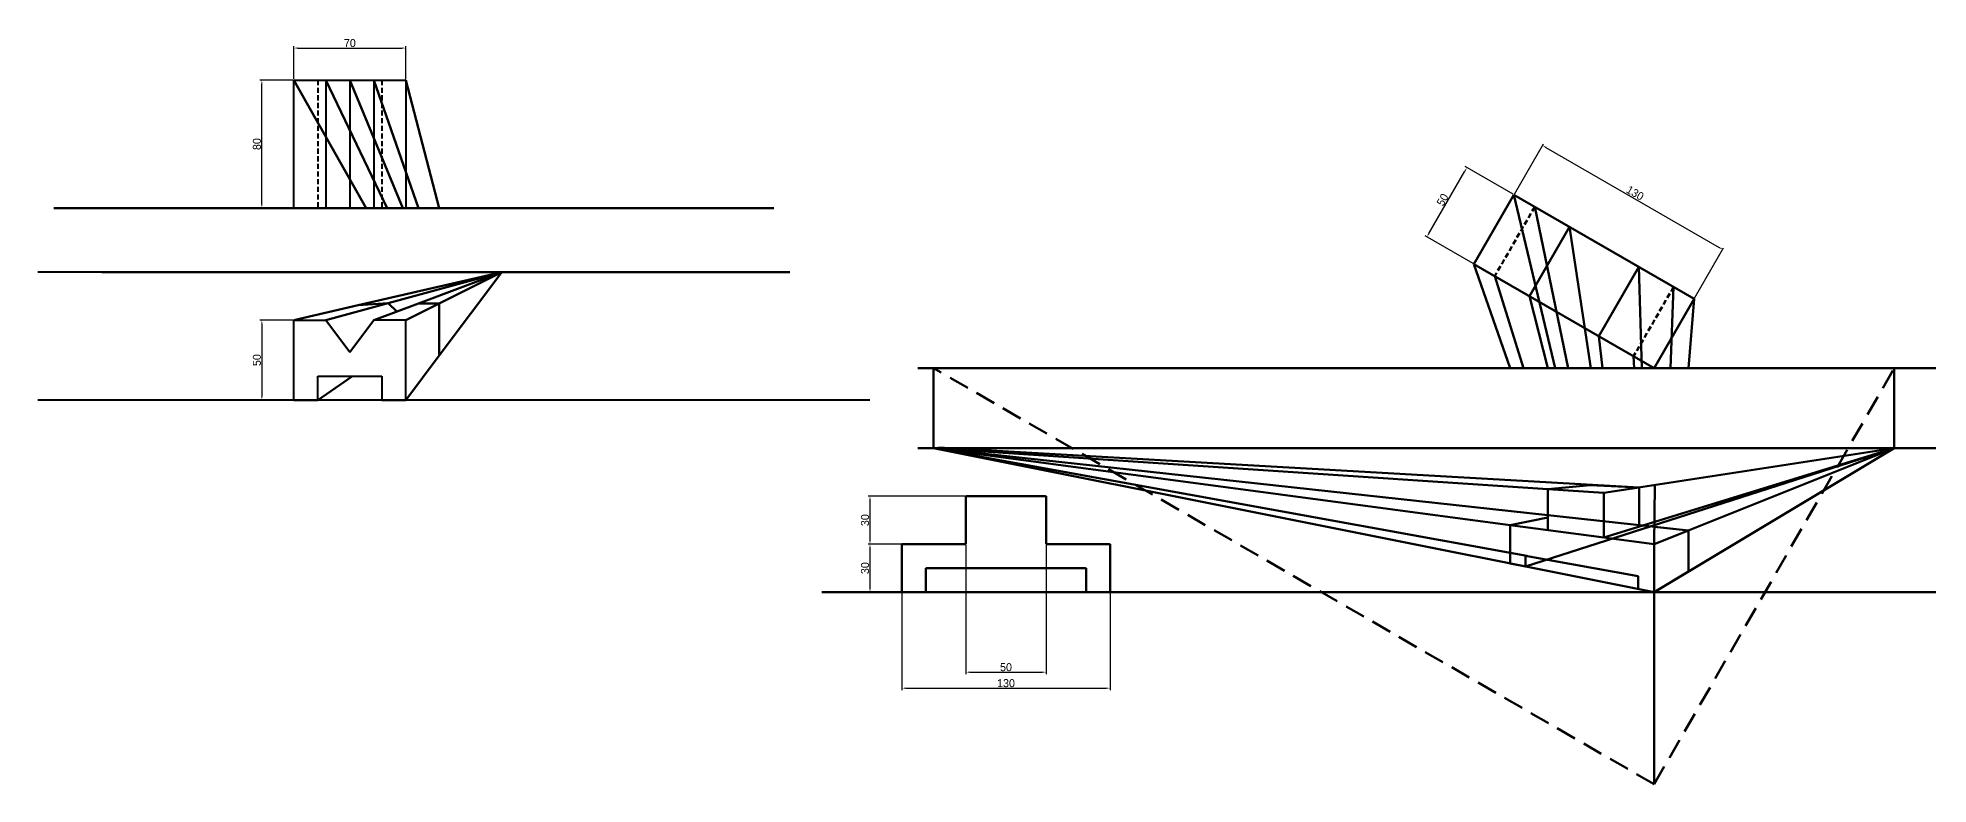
# Model space of a CAD drawing. Header units: millimetres. Extents: x 80 to 2205, y -160 to 308.
# Drawn here: x 80 to 1261, y -160 to 306 of the extents above; entities that cross this region are included whole.
import ezdxf

# ---------------------------------------------------------------- set-up
doc = ezdxf.new("R2010")
doc.units = ezdxf.units.MM
doc.header["$PDMODE"] = 34
doc.linetypes.add('HIDDEN2', pattern=[4.7625, 3.175, -1.5875])
doc.linetypes.add('HIDDENX2', pattern=[19.05, 12.7, -6.35])
doc.layers.add('Layer1', color=5, linetype='HIDDENX2', lineweight=30)
doc.layers.add('Layer3', color=1, linetype='Continuous', lineweight=40)
doc.layers.add('Layer2', color=3, linetype='Continuous')
doc.layers.add('Layer4', color=7, linetype='HIDDEN2')
doc.dimstyles.new('ISO-25', dxfattribs={"dimtxt": 5, "dimasz": 2.5, "dimexe": 1.25, "dimexo": 0.625, "dimtad": 1, "dimtxsty": 'Standard', "dimcen": 2.5, "dimadec": 0, "dimazin": 0, "dimtfac": 1, "dimtmove": 0, "dimatfit": 3, "dimfxl": 1, "dimarcsym": 0})

# ---------------------------------------------------------------- blocks, each defined once
blk = doc.blocks.new('*D2')
at = {"color": 0, "linetype": 'Continuous', "lineweight": -2, "transparency": 16777216}
for p, q in [((240, 280.6), (240, 301.2)), ((242.5, 300), (307.5, 300)), ((310, 280.6), (310, 301.2))]:
    blk.add_line(p, q, dxfattribs=at)
at = {"color": 0, "linetype": 'Continuous', "lineweight": 120, "transparency": 16777216}
for points in [[(242.5, 300.4), (242.5, 299.6), (240, 300)], [(307.5, 300.4), (307.5, 299.6), (310, 300)]]:
    blk.add_solid(points, dxfattribs=at)
at = {"layer": 'Defpoints', "color": 0, "linetype": 'Continuous', "lineweight": 120, "transparency": 16777216}
for p in [(310, 300), (240, 280), (310, 280)]:
    blk.add_point(p, dxfattribs=at)
at = {"color": 0, "linetype": 'Continuous', "lineweight": 70, "transparency": 16777216, "insert": (275, 303.1), "char_height": 5, "attachment_point": 5}
blk.add_mtext('70', dxfattribs=at)
blk = doc.blocks.new('*D3')
at = {"color": 0, "linetype": 'Continuous', "lineweight": -2, "transparency": 16777216}
for p, q in [((239.4, 130), (218.8, 130)), ((220, 127.5), (220, 82.5)), ((239.4, 80), (218.8, 80))]:
    blk.add_line(p, q, dxfattribs=at)
at = {"color": 0, "linetype": 'Continuous', "lineweight": 120, "transparency": 16777216}
for points in [[(219.6, 127.5), (220.4, 127.5), (220, 130)], [(219.6, 82.5), (220.4, 82.5), (220, 80)]]:
    blk.add_solid(points, dxfattribs=at)
at = {"layer": 'Defpoints', "color": 0, "linetype": 'Continuous', "lineweight": 120, "transparency": 16777216}
for p in [(240, 130), (220, 80), (240, 80)]:
    blk.add_point(p, dxfattribs=at)
at = {"color": 0, "linetype": 'Continuous', "lineweight": 70, "transparency": 16777216, "insert": (216.9, 105), "char_height": 5, "attachment_point": 5, "rotation": 90}
blk.add_mtext('50', dxfattribs=at)
blk = doc.blocks.new('*D9')
at = {"color": 0, "linetype": 'Continuous', "lineweight": -2, "transparency": 16777216}
for p, q in [((619.4, -10), (598.8, -10)), ((600, -12.5), (600, -37.5)), ((619.4, -40), (598.8, -40))]:
    blk.add_line(p, q, dxfattribs=at)
at = {"color": 0, "linetype": 'Continuous', "lineweight": 120, "transparency": 16777216}
for points in [[(599.6, -12.5), (600.4, -12.5), (600, -10)], [(599.6, -37.5), (600.4, -37.5), (600, -40)]]:
    blk.add_solid(points, dxfattribs=at)
at = {"layer": 'Defpoints', "color": 0, "linetype": 'Continuous', "lineweight": 120, "transparency": 16777216}
for p in [(620, -10), (600, -40), (620, -40)]:
    blk.add_point(p, dxfattribs=at)
at = {"color": 0, "linetype": 'Continuous', "lineweight": 120, "transparency": 16777216, "insert": (596.9, -25), "char_height": 5, "attachment_point": 5, "rotation": 90}
blk.add_mtext('30', dxfattribs=at)
blk = doc.blocks.new('*D10')
at = {"color": 0, "linetype": 'Continuous', "lineweight": -2, "transparency": 16777216}
for p, q in [((620, -40.6), (620, -101.2)), ((750, -40.6), (750, -101.2)), ((622.5, -100), (747.5, -100))]:
    blk.add_line(p, q, dxfattribs=at)
at = {"color": 0, "linetype": 'Continuous', "lineweight": 120, "transparency": 16777216}
for points in [[(622.5, -99.6), (622.5, -100.4), (620, -100)], [(747.5, -99.6), (747.5, -100.4), (750, -100)]]:
    blk.add_solid(points, dxfattribs=at)
at = {"layer": 'Defpoints', "color": 0, "linetype": 'Continuous', "lineweight": 120, "transparency": 16777216}
for p in [(620, -40), (750, -40), (750, -100)]:
    blk.add_point(p, dxfattribs=at)
at = {"color": 0, "linetype": 'Continuous', "lineweight": 120, "transparency": 16777216, "insert": (685, -96.9), "char_height": 5, "attachment_point": 5}
blk.add_mtext('130', dxfattribs=at)
blk = doc.blocks.new('*D11')
at = {"color": 0, "linetype": 'Continuous', "lineweight": -2, "transparency": 16777216}
for p, q in [((1001.9, 208.6), (972, 225.9)), ((949.3, 184.1), (971.8, 223.1)), ((976.9, 165.3), (947, 182.6))]:
    blk.add_line(p, q, dxfattribs=at)
at = {"color": 0, "linetype": 'Continuous', "lineweight": 120, "transparency": 16777216}
for points in [[(971.4, 223.3), (972.1, 222.9), (973, 225.3)], [(948.9, 184.3), (949.6, 183.9), (948, 182)]]:
    blk.add_solid(points, dxfattribs=at)
at = {"layer": 'Defpoints', "color": 0, "linetype": 'Continuous', "lineweight": 120, "transparency": 16777216}
for p in [(973, 225.3), (1002.4, 208.3), (977.4, 165)]:
    blk.add_point(p, dxfattribs=at)
at = {"color": 0, "linetype": 'Continuous', "lineweight": 120, "transparency": 16777216, "insert": (957.8, 205.2), "char_height": 5, "attachment_point": 5, "rotation": 60}
blk.add_mtext('50', dxfattribs=at)
blk = doc.blocks.new('*D12')
at = {"color": 0, "linetype": 'Continuous', "lineweight": -2, "transparency": 16777216}
for p, q in [((1002.7, 208.8), (1020.9, 240.2)), ((1022.4, 237.9), (1130.6, 175.4)), ((1115.3, 143.8), (1133.4, 175.2))]:
    blk.add_line(p, q, dxfattribs=at)
at = {"color": 0, "linetype": 'Continuous', "lineweight": 120, "transparency": 16777216}
for points in [[(1022.6, 238.3), (1022.2, 237.5), (1020.2, 239.2)], [(1130.9, 175.8), (1130.4, 175), (1132.8, 174.2)]]:
    blk.add_solid(points, dxfattribs=at)
at = {"layer": 'Defpoints', "color": 0, "linetype": 'Continuous', "lineweight": 120, "transparency": 16777216}
for p in [(1002.4, 208.3), (1132.8, 174.2), (1115, 143.3)]:
    blk.add_point(p, dxfattribs=at)
at = {"color": 0, "linetype": 'Continuous', "lineweight": 120, "transparency": 16777216, "insert": (1078.1, 209.4), "char_height": 5, "attachment_point": 5, "rotation": 330}
blk.add_mtext('130', dxfattribs=at)
blk = doc.blocks.new('*D14')
at = {"color": 0, "linetype": 'Continuous', "lineweight": -2, "transparency": 16777216}
for p, q in [((239.4, 280), (218.8, 280)), ((220, 202.5), (220, 277.5)), ((239.4, 200), (218.8, 200))]:
    blk.add_line(p, q, dxfattribs=at)
at = {"color": 0, "linetype": 'Continuous', "lineweight": 120, "transparency": 16777216}
for points in [[(219.6, 277.5), (220.4, 277.5), (220, 280)], [(219.6, 202.5), (220.4, 202.5), (220, 200)]]:
    blk.add_solid(points, dxfattribs=at)
at = {"layer": 'Defpoints', "color": 0, "linetype": 'Continuous', "lineweight": 120, "transparency": 16777216}
for p in [(220, 280), (240, 280), (240, 200)]:
    blk.add_point(p, dxfattribs=at)
at = {"color": 0, "linetype": 'Continuous', "lineweight": 120, "transparency": 16777216, "insert": (216.9, 240), "char_height": 5, "attachment_point": 5, "rotation": 90}
blk.add_mtext('80', dxfattribs=at)
blk = doc.blocks.new('*D18')
at = {"color": 0, "linetype": 'Continuous', "lineweight": -2, "transparency": 16777216}
for p, q in [((660, -10.6), (660, -91.2)), ((710, -10.6), (710, -91.2)), ((662.5, -90), (707.5, -90))]:
    blk.add_line(p, q, dxfattribs=at)
at = {"color": 0, "linetype": 'Continuous', "lineweight": 120, "transparency": 16777216}
for points in [[(662.5, -89.6), (662.5, -90.4), (660, -90)], [(707.5, -89.6), (707.5, -90.4), (710, -90)]]:
    blk.add_solid(points, dxfattribs=at)
at = {"layer": 'Defpoints', "color": 0, "linetype": 'Continuous', "lineweight": 120, "transparency": 16777216}
for p in [(660, -10), (710, -10), (710, -90)]:
    blk.add_point(p, dxfattribs=at)
at = {"color": 0, "linetype": 'Continuous', "lineweight": 120, "transparency": 16777216, "insert": (685, -86.9), "char_height": 5, "attachment_point": 5}
blk.add_mtext('50', dxfattribs=at)
blk = doc.blocks.new('*D19')
at = {"color": 0, "linetype": 'Continuous', "lineweight": -2, "transparency": 16777216}
for p, q in [((659.4, 20), (598.8, 20)), ((600, 17.5), (600, -7.5)), ((659.4, -10), (598.8, -10))]:
    blk.add_line(p, q, dxfattribs=at)
at = {"color": 0, "linetype": 'Continuous', "lineweight": 120, "transparency": 16777216}
for points in [[(599.6, 17.5), (600.4, 17.5), (600, 20)], [(599.6, -7.5), (600.4, -7.5), (600, -10)]]:
    blk.add_solid(points, dxfattribs=at)
at = {"layer": 'Defpoints', "color": 0, "linetype": 'Continuous', "lineweight": 120, "transparency": 16777216}
for p in [(660, 20), (600, -10), (660, -10)]:
    blk.add_point(p, dxfattribs=at)
at = {"color": 0, "linetype": 'Continuous', "lineweight": 120, "transparency": 16777216, "insert": (596.9, 5), "char_height": 5, "attachment_point": 5, "rotation": 90}
blk.add_mtext('30', dxfattribs=at)

msp = doc.modelspace()

# ---------------------------------------------------------------- linework, layer by layer
at = {"linetype": 'Continuous', "lineweight": 40}
for p, q in [((240, 200), (240, 280)), ((240, 280), (310, 280)), ((260, 280), (260, 200)), ((275, 280), (275, 200)), ((290, 280), (290, 200)), ((310, 280), (310, 200)), ((120, 160), (80, 160)), ((600, 80), (80, 80)), ((80, 80), (80, 80)), ((600, 80), (600, 80))]:
    msp.add_line(p, q, dxfattribs=at)
at = {"color": 5, "linetype": 'Continuous', "lineweight": 70}
for p, q in [((977.417, 165), (1002.417, 208.301)), ((1115, 143.301), (1002.417, 208.301)), ((1090, 100), (977.417, 165)), ((1090, 100), (1115, 143.301)), ((710, 20), (660, 20)), ((660, 20), (660, -10)), ((710, -10), (710, 20)), ((660, -10), (620, -10)), ((620, -10), (620, -40)), ((750, -10), (710, -10)), ((750, -40), (750, -10)), ((635, -40), (635, -25)), ((635, -25), (735, -25)), ((735, -25), (735, -40)), ((620, -40), (635, -40)), ((735, -40), (750, -40))]:
    msp.add_line(p, q, dxfattribs=at)
at = {"color": 18, "linetype": 'Continuous', "lineweight": 158, "true_color": 0x000000, "transparency": 16777216}
for p, q in [((1028.171, 100), (1002.417, 208.301)), ((1036.247, 100), (1015.407, 200.801)), ((1050.48, 100), (1037.058, 188.301)), ((1082.247, 100), (1080.359, 163.301)), ((1100.179, 100), (1102.165, 150.712))]:
    msp.add_line(p, q, dxfattribs=at)
at = {"linetype": 'Continuous', "lineweight": 70}
for p, q in [((240, 200), (90, 200)), ((120, 160), (550, 160)), ((750, 100), (1410, 100))]:
    msp.add_line(p, q, dxfattribs=at)
at = {"color": 18, "linetype": 'Continuous', "lineweight": 120, "true_color": 0x000000, "transparency": 16777216}
for p, q in [((220, 200), (540, 200)), ((639.667, 50), (999.933, 1.875))]:
    msp.add_line(p, q, dxfattribs=at)
at = {"color": 18, "linetype": 'Continuous', "lineweight": 158, "true_color": 0x000000}
for p, q in [((999.933, 100), (977.417, 165)), ((1008.444, 100), (990.407, 157.5)), ((1023.557, 100), (1012.058, 145)), ((1111.431, 100), (1115, 143.301)), ((1057.833, 100), (1055.359, 120)), ((1077.52, 100), (1077.165, 107.41))]:
    msp.add_line(p, q, dxfattribs=at)
at = {"color": 18, "linetype": 'Continuous', "lineweight": 70, "true_color": 0x000000}
for p, q in [((750, 100), (630, 100)), ((639.667, 100), (639.667, 50)), ((1240, 99.808), (1240, 50)), ((750, 50), (630, 50)), ((1090, 50), (750, 50)), ((750, 50), (1420, 50)), ((750, -40), (570, -40)), ((1090, -40), (750, -40)), ((1090, -40), (1430, -40)), ((1090, -40), (1090, -160))]:
    msp.add_line(p, q, dxfattribs=at)
at = {"color": 242, "linetype": 'HIDDENX2', "lineweight": 120, "true_color": 0xcd2027, "transparency": 16777216}
for q in [(639.667, 100), (1240, 99.808)]:
    msp.add_line((1090, -160), q, dxfattribs=at)
at = {"linetype": 'Continuous', "lineweight": 120}
for p, q in [((1111.431, -1.428), (639.667, 50)), ((1080.644, 25.368), (642.79, 50.375)), ((1058.647, 22.089), (1240, 50)), ((1090, -40), (1240, 50)), ((1023.557, 24.426), (1023.557, 0)), ((1058.647, 22.089), (1023.557, 24.426)), ((1090, -10), (1090.464, 26.985)), ((1058.647, 22.089), (1058.647, 4.326)), ((1111.431, -1.428), (1111.431, -27.141))]:
    msp.add_line(p, q, dxfattribs=at)
at = {"color": 7, "linetype": 'Continuous', "lineweight": 120, "transparency": 16777216}
for p, q in [((1010.478, -17.369), (639.667, 50)), ((639.667, 50), (999.933, 1.875)), ((639.667, 50), (1023.557, 24.426))]:
    msp.add_line(p, q, dxfattribs=at)
at = {"color": 1, "linetype": 'Continuous', "lineweight": 120, "transparency": 16777216}
msp.add_line((999.933, 1.871), (1058.647, -5.831), dxfattribs=at)
at = {"layer": 'Layer1', "linetype": 'Continuous', "lineweight": 70}
for p, q in [((298.261, 200), (260, 280)), ((308.043, 200), (275, 280)), ((317.826, 200), (290, 280)), ((330.87, 200), (310, 280))]:
    msp.add_line(p, q, dxfattribs=at)
at = {"layer": 'Layer1', "color": 5, "linetype": 'Continuous', "lineweight": 120, "transparency": 16777216}
for p in [(280.168, 139.27), (299.012, 140.64), (317.826, 140.435), (330.87, 107.826), (330.87, 140.435)]:
    msp.add_line(p, (370, 160), dxfattribs=at)
at = {"layer": 'Layer1', "color": 1, "linetype": 'Continuous', "lineweight": 70}
for p, q in [((275, 110), (260, 130)), ((275, 110), (290, 130)), ((255, 80), (276.563, 95))]:
    msp.add_line(p, q, dxfattribs=at)
at = {"layer": 'Layer2', "color": 1, "linetype": 'Continuous', "lineweight": 70}
msp.add_line((330.87, 140.435), (330.87, 107.826), dxfattribs=at)
at = {"layer": 'Layer3', "color": 5, "linetype": 'Continuous', "lineweight": 70}
msp.add_line((285.217, 200), (240, 280), dxfattribs=at)
at = {"layer": 'Layer3', "color": 1, "linetype": 'Continuous', "lineweight": 70}
for p, q in [((240, 130), (280.168, 139.27)), ((310, 80), (330.87, 107.826)), ((1058.647, 22.089), (1023.557, 24.426))]:
    msp.add_line(p, q, dxfattribs=at)
at = {"layer": 'Layer3', "linetype": 'Continuous', "lineweight": 40}
for p, q in [((240, 80), (240, 130)), ((240, 130), (260, 130)), ((260, 130), (260, 130)), ((310, 130), (290, 130)), ((310, 80), (310, 130)), ((255, 80), (255, 95)), ((255, 95), (295, 95)), ((295, 95), (295, 80)), ((240, 80), (255, 80)), ((295, 80), (310, 80))]:
    msp.add_line(p, q, dxfattribs=at)
at = {"layer": 'Layer3', "linetype": 'Continuous', "lineweight": 70}
for p, q in [((260, 130), (299.012, 140.64)), ((299.012, 140.64), (280.168, 139.27)), ((290, 130), (317.826, 140.435)), ((299.012, 140.64), (304.417, 135.406)), ((310, 130), (330.87, 140.435)), ((330.87, 140.435), (317.826, 140.435))]:
    msp.add_line(p, q, dxfattribs=at)
at = {"layer": 'Layer3', "color": 18, "linetype": 'Continuous', "lineweight": 120, "true_color": 0x000000}
for p, q in [((1090, -40), (639.667, 50)), ((1090, -10), (1240, 50))]:
    msp.add_line(p, q, dxfattribs=at)
at = {"layer": 'Layer3', "linetype": 'Continuous', "lineweight": 120}
for p, q in [((1009.622, -23.936), (1240, 50)), ((1240, 50), (1058.647, -5.948)), ((1050, 26.886), (1023.557, 24.426)), ((1023.557, 24.426), (1023.557, -1.224)), ((1050, 26.886), (1080.695, 25.482)), ((1080.695, 25.482), (1058.647, 22.089)), ((1080.695, 25.482), (1080.695, 25.482)), ((1080.695, 25.482), (1080.695, 25.482)), ((1080.695, 25.482), (1080.695, 1.923)), ((1058.647, 22.089), (1058.647, 22.089)), ((1058.647, 22.089), (1058.647, -5.827)), ((1111.431, -1.428), (1090, 0.909)), ((1090, -10), (1058.647, -5.948)), ((1060.523, -6.073), (1060.523, -6.073)), ((1060.523, -6.073), (1060.523, -6.073)), ((1090, -10), (1111.431, -1.428)), ((1090, -10), (1111.431, -1.428)), ((1090, -40), (1090, -10)), ((1090, -40), (1090, -10)), ((1111.431, -1.428), (1111.431, -27.141)), ((1111.431, -1.428), (1111.431, -27.141)), ((1009.622, -17.214), (1009.622, -23.936)), ((1080, -30), (1080, -38.001)), ((1111.431, -27.141), (1090, -40))]:
    msp.add_line(p, q, dxfattribs=at)
at = {"layer": 'Layer3', "color": 1, "linetype": 'Continuous', "lineweight": 120, "transparency": 16777216}
for p, q in [((1023.557, 6.611), (999.933, 1.875)), ((999.933, -20), (999.933, -22)), ((999.933, -22), (1009.622, -23.936)), ((1080, -30), (1009.622, -17.214))]:
    msp.add_line(p, q, dxfattribs=at)
at = {"layer": 'Layer3', "color": 1, "linetype": 'Continuous', "lineweight": 120}
for p, q in [((999.933, -22), (999.933, 1.875)), ((1058.647, 4.202), (1058.647, -5.948))]:
    msp.add_line(p, q, dxfattribs=at)
at = {"layer": 'Layer4', "color": 252, "linetype": 'HIDDEN2', "lineweight": 40, "true_color": 0x939598}
for p, q in [((255, 280), (255, 200)), ((295, 280), (295, 200))]:
    msp.add_line(p, q, dxfattribs=at)
at = {"layer": 'Layer4', "color": 9, "linetype": 'HIDDEN2', "lineweight": 70, "true_color": 0xc7c8ca}
for p, q in [((1002.417, 208.301), (1002.417, 208.301)), ((1015.407, 200.801), (990.407, 157.5)), ((1102.165, 150.712), (1077.165, 107.41))]:
    msp.add_line(p, q, dxfattribs=at)
at = {"layer": 'Layer4', "color": 18, "linetype": 'Continuous', "lineweight": 158, "true_color": 0x000000}
for p, q in [((1012.058, 145), (1037.058, 188.301)), ((1055.359, 120), (1080.359, 163.301))]:
    msp.add_line(p, q, dxfattribs=at)

# ---------------------------------------------------------------- dimensions: what is measured, and where the dimension line sits
at = {"color": 6, "linetype": 'Continuous', "lineweight": 70}
dim = msp.add_linear_dim(base=(310, 300), p1=(240, 280), p2=(310, 280), dimstyle='ISO-25', dxfattribs=at)
dim.commit()
dim.dimension.update_dxf_attribs({"geometry": '*D2', "text_midpoint": (275, 303.125)})
at = {"color": 6, "linetype": 'Continuous', "lineweight": 120, "transparency": 16777216}
for base, p1, p2, picture, middle in [((220, 280), (240, 200), (240, 280), '*D14', (216.875, 240)), ((600, -10), (660, 20), (660, -10), '*D19', (596.875, 5)), ((600, -40), (620, -10), (620, -40), '*D9', (596.875, -25))]:
    dim = msp.add_linear_dim(base=base, p1=p1, p2=p2, angle=90, dimstyle='ISO-25', dxfattribs=at)
    dim.commit()
    dim.dimension.update_dxf_attribs({"geometry": picture, "text_midpoint": middle})
for p1, p2, distance, picture, middle in [((1002.417, 208.301), (1115, 143.301), 35.622, '*D12', (1078.082, 209.357)), ((977.417, 165), (1002.417, 208.301), 33.923, '*D11', (957.832, 205.175))]:
    dim = msp.add_aligned_dim(p1=p1, p2=p2, distance=distance, dimstyle='ISO-25', dxfattribs=at)
    dim.commit()
    dim.dimension.update_dxf_attribs({"geometry": picture, "text_midpoint": middle})
at = {"color": 6, "linetype": 'Continuous', "lineweight": 70}
dim = msp.add_linear_dim(base=(220, 80), p1=(240, 130), p2=(240, 80), angle=90, dimstyle='ISO-25', dxfattribs=at)
dim.commit()
dim.dimension.update_dxf_attribs({"geometry": '*D3', "text_midpoint": (216.875, 105)})
at = {"color": 6, "linetype": 'Continuous', "lineweight": 120, "transparency": 16777216}
for base, p1, p2, picture, middle in [((710, -90), (660, -10), (710, -10), '*D18', (685, -86.875)), ((750, -100), (620, -40), (750, -40), '*D10', (685, -96.875))]:
    dim = msp.add_linear_dim(base=base, p1=p1, p2=p2, dimstyle='ISO-25', dxfattribs=at)
    dim.commit()
    dim.dimension.update_dxf_attribs({"geometry": picture, "text_midpoint": middle})

doc.saveas('drawing.dxf')
